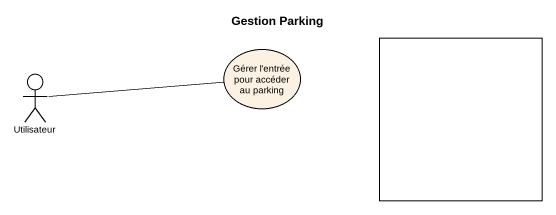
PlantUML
@startuml
title Gestion Parking
usecase "Gérer l'entrée pour accéder au parking" as Gérer_l_entrée_pour_accéder
rectangle " " as rectangle1
actor Utilisateur
Utilisateur -right- Gérer_l_entrée_pour_accéder
@enduml
